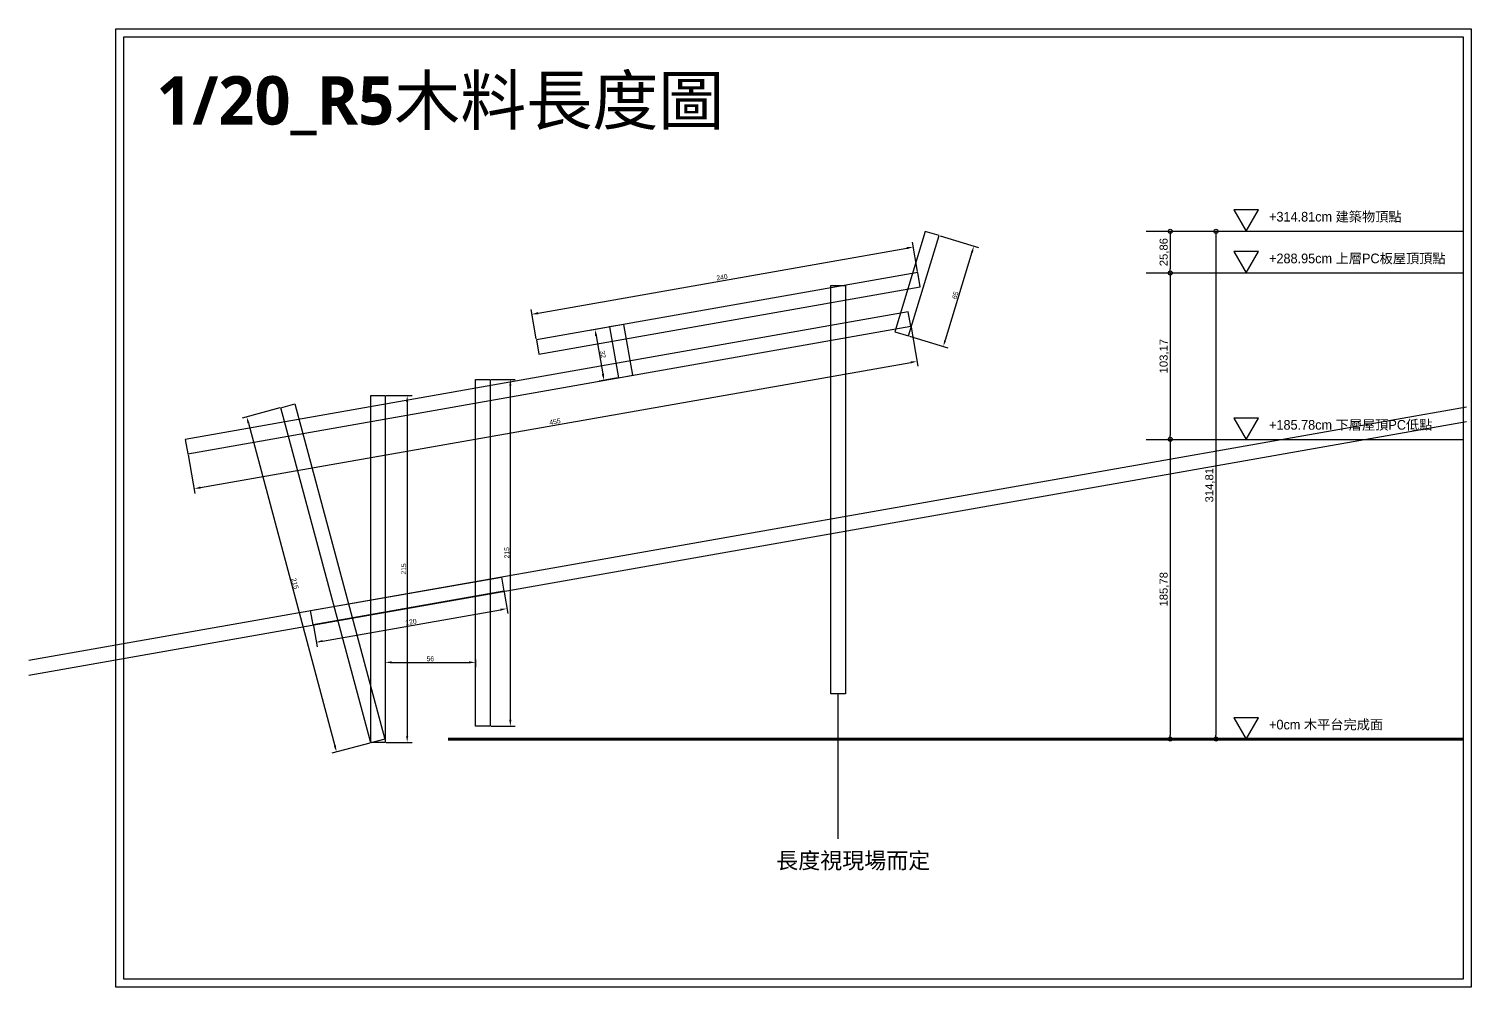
# Model space of a CAD drawing. Header units: millimetres. Extents: x -2666 to 6286, y -11880 to 4849.
# Drawn here: x 3957 to 4851, y -7678 to -7084 of the extents above; entities that cross this region are included whole.
import ezdxf

# ---------------------------------------------------------------- set-up
doc = ezdxf.new("R2010")
doc.units = ezdxf.units.MM
for name, color, linetype in [('0-rib1', 6, 'Continuous'), ('dim', 244, 'Continuous'), ('木平台完成面', 3, 'Continuous')]:
    doc.layers.add(name, color=color, linetype=linetype)
doc.layers.add('default', color=11, linetype='Continuous', plot=False)
doc.styles.get("Standard").update_dxf_attribs({"font": 'arial.ttf'})
doc.dimstyles.new('ISO-25', dxfattribs={"dimtxt": 5, "dimasz": 2.5, "dimexe": 3, "dimexo": 0.625, "dimtad": 1, "dimtxsty": 'Standard', "dimblk": 'ORIGIN', "dimcen": 2.5, "dimadec": 0, "dimazin": 0, "dimtfac": 1, "dimtmove": 1, "dimatfit": 1, "dimldrblk": 'ORIGIN', "dimfxl": 0, "dimarcsym": 0})
doc.dimstyles.new('短柱', dxfattribs={"dimtxt": 3, "dimasz": 4, "dimexe": 3, "dimexo": 0.625, "dimtad": 1, "dimtxsty": 'Standard', "dimcen": 2.5, "dimadec": 0, "dimazin": 0, "dimtfac": 1, "dimtmove": 1, "dimatfit": 1, "dimldrblk": 'ORIGIN', "dimfxl": 0, "dimarcsym": 0})

# ---------------------------------------------------------------- blocks, each defined once
blk = doc.blocks.new('_Origin')
at = {"color": 0, "linetype": 'ByBlock', "lineweight": -2}
blk.add_line((0, 0), (-1, 0), dxfattribs=at)
blk.add_circle((0, 0), 0.5, dxfattribs=at)
blk = doc.blocks.new('*D503')
at = {"layer": 'Defpoints', "color": 0}
for p in [(4649.15, -7209.02), (4649.15, -7234.88), (4664.15, -7234.88)]:
    blk.add_point(p, dxfattribs=at)
at = {"layer": 'dim', "color": 0, "lineweight": -2}
for p, q in [((4649.77, -7209.02), (4667.15, -7209.02)), ((4664.15, -7211.52), (4664.15, -7232.38)), ((4649.77, -7234.88), (4667.15, -7234.88))]:
    blk.add_line(p, q, dxfattribs=at)
at = {"layer": 'dim', "color": 0, "lineweight": -2, "xscale": 2.5, "yscale": 2.5, "zscale": 2.5}
for p, rotation in [((4664.15, -7209.02), 90), ((4664.15, -7234.88), 270)]:
    blk.add_blockref('_Origin', p, dxfattribs=dict(at, rotation=rotation))
at = {"layer": 'dim', "color": 0, "insert": (4660.52, -7221.95), "char_height": 5, "attachment_point": 5, "rotation": 90}
blk.add_mtext('25,86', dxfattribs=at)
blk = doc.blocks.new('*D504')
at = {"layer": 'Defpoints', "color": 0}
for p in [(4649.15, -7234.88), (4649.15, -7338.05), (4664.15, -7338.05)]:
    blk.add_point(p, dxfattribs=at)
at = {"layer": 'dim', "color": 0, "lineweight": -2}
for p, q in [((4649.77, -7234.88), (4667.15, -7234.88)), ((4664.15, -7237.38), (4664.15, -7335.55)), ((4649.77, -7338.05), (4667.15, -7338.05))]:
    blk.add_line(p, q, dxfattribs=at)
at = {"layer": 'dim', "color": 0, "lineweight": -2, "xscale": 2.5, "yscale": 2.5, "zscale": 2.5}
for p, rotation in [((4664.15, -7234.88), 90), ((4664.15, -7338.05), 270)]:
    blk.add_blockref('_Origin', p, dxfattribs=dict(at, rotation=rotation))
at = {"layer": 'dim', "color": 0, "insert": (4660.52, -7286.46), "char_height": 5, "attachment_point": 5, "rotation": 90}
blk.add_mtext('103,17', dxfattribs=at)
blk = doc.blocks.new('*D505')
at = {"layer": 'Defpoints', "color": 0}
for p in [(4649.15, -7338.05), (4649.15, -7523.83), (4664.15, -7523.83)]:
    blk.add_point(p, dxfattribs=at)
at = {"layer": 'dim', "color": 0, "lineweight": -2}
for p, q in [((4649.77, -7338.05), (4667.15, -7338.05)), ((4664.15, -7340.55), (4664.15, -7521.33)), ((4649.77, -7523.83), (4667.15, -7523.83))]:
    blk.add_line(p, q, dxfattribs=at)
at = {"layer": 'dim', "color": 0, "lineweight": -2, "xscale": 2.5, "yscale": 2.5, "zscale": 2.5}
for p, rotation in [((4664.15, -7338.05), 90), ((4664.15, -7523.83), 270)]:
    blk.add_blockref('_Origin', p, dxfattribs=dict(at, rotation=rotation))
at = {"layer": 'dim', "color": 0, "insert": (4660.52, -7430.94), "char_height": 5, "attachment_point": 5, "rotation": 90}
blk.add_mtext('185,78', dxfattribs=at)
blk = doc.blocks.new('*D502')
at = {"layer": 'Defpoints', "color": 0}
for p in [(4649.15, -7209.02), (4649.77, -7523.83), (4692.47, -7523.83)]:
    blk.add_point(p, dxfattribs=at)
at = {"layer": 'dim', "color": 0, "lineweight": -2}
for p, q in [((4649.77, -7209.02), (4695.47, -7209.02)), ((4692.47, -7211.52), (4692.47, -7521.33)), ((4650.4, -7523.83), (4695.47, -7523.83))]:
    blk.add_line(p, q, dxfattribs=at)
at = {"layer": 'dim', "color": 0, "lineweight": -2, "xscale": 2.5, "yscale": 2.5, "zscale": 2.5}
for p, rotation in [((4692.47, -7209.02), 90), ((4692.47, -7523.83), 270)]:
    blk.add_blockref('_Origin', p, dxfattribs=dict(at, rotation=rotation))
at = {"layer": 'dim', "color": 0, "insert": (4688.84, -7366.43), "char_height": 5, "attachment_point": 5, "rotation": 90}
blk.add_mtext('314,81', dxfattribs=at)
blk = doc.blocks.new('*D510')
at = {"layer": 'Defpoints', "color": 0}
for p in [(4520.89, -7211.7), (4502, -7273.89), (4523.54, -7280.44)]:
    blk.add_point(p, dxfattribs=at)
at = {"layer": 'dim', "color": 0, "lineweight": -2}
for p, q in [((4521.49, -7211.88), (4545.31, -7219.12)), ((4541.27, -7222.07), (4524.7, -7276.61)), ((4502.59, -7274.08), (4526.41, -7281.31))]:
    blk.add_line(p, q, dxfattribs=at)
at = {"layer": 'dim', "color": 0}
for points in [[(4540.64, -7221.88), (4541.91, -7222.27), (4542.44, -7218.25)], [(4524.07, -7276.42), (4525.34, -7276.81), (4523.54, -7280.44)]]:
    blk.add_solid(points, dxfattribs=at)
at = {"layer": 'dim', "color": 0, "insert": (4530.93, -7248.72), "char_height": 3, "attachment_point": 5, "rotation": 73.1}
blk.add_mtext('65', dxfattribs=at)
blk = doc.blocks.new('*D511')
at = {"layer": 'Defpoints', "color": 0}
for p in [(4504.89, -7218.78), (4507.69, -7234.65), (4271.33, -7276.33)]:
    blk.add_point(p, dxfattribs=at)
at = {"layer": 'dim', "color": 0, "lineweight": -2}
for p, q in [((4272.47, -7259.76), (4500.95, -7219.48)), ((4507.58, -7234.04), (4504.37, -7215.83)), ((4271.22, -7275.71), (4268.01, -7257.5))]:
    blk.add_line(p, q, dxfattribs=at)
at = {"layer": 'dim', "color": 0}
for points in [[(4500.83, -7218.82), (4501.06, -7220.13), (4504.89, -7218.78)], [(4272.36, -7259.11), (4272.59, -7260.42), (4268.53, -7260.46)]]:
    blk.add_solid(points, dxfattribs=at)
at = {"layer": 'dim', "color": 0, "insert": (4386.34, -7237.49), "char_height": 3, "attachment_point": 5, "rotation": 10}
blk.add_mtext('240', dxfattribs=at)
blk = doc.blocks.new('*D512')
at = {"layer": 'Defpoints', "color": 0}
for p in [(4503.39, -7267.9), (4507.23, -7289.63), (4055.31, -7346.91)]:
    blk.add_point(p, dxfattribs=at)
at = {"layer": 'dim', "color": 0, "lineweight": -2}
for p, q in [((4503.5, -7268.52), (4507.75, -7292.59)), ((4063.08, -7367.95), (4503.29, -7290.33)), ((4055.42, -7347.53), (4059.66, -7371.6))]:
    blk.add_line(p, q, dxfattribs=at)
at = {"layer": 'dim', "color": 0}
for points in [[(4503.17, -7289.67), (4503.4, -7290.98), (4507.23, -7289.63)], [(4062.96, -7367.29), (4063.19, -7368.6), (4059.14, -7368.64)]]:
    blk.add_solid(points, dxfattribs=at)
at = {"layer": 'dim', "color": 0, "insert": (4282.81, -7327.02), "char_height": 3, "attachment_point": 5, "rotation": 10}
blk.add_mtext('455', dxfattribs=at)
blk = doc.blocks.new('*D513')
at = {"layer": 'Defpoints', "color": 0}
for p in [(4113.01, -7318.42), (4168.65, -7526.09), (4147.44, -7531.77)]:
    blk.add_point(p, dxfattribs=at)
at = {"layer": 'dim', "color": 0, "lineweight": -2}
for p, q in [((4112.4, -7318.58), (4088.9, -7324.88)), ((4092.83, -7327.96), (4146.41, -7527.91)), ((4168.05, -7526.25), (4144.55, -7532.55))]:
    blk.add_line(p, q, dxfattribs=at)
at = {"layer": 'dim', "color": 0}
for points in [[(4093.48, -7327.79), (4092.19, -7328.14), (4091.8, -7324.1)], [(4147.05, -7527.74), (4145.76, -7528.08), (4147.44, -7531.77)]]:
    blk.add_solid(points, dxfattribs=at)
at = {"layer": 'dim', "color": 0, "insert": (4121.7, -7427.38), "char_height": 3, "attachment_point": 5, "rotation": 285}
blk.add_mtext('215', dxfattribs=at)
blk = doc.blocks.new('*D514')
at = {"layer": 'Defpoints', "color": 0}
for p in [(4177.62, -7310.83), (4177.62, -7525.83), (4191.24, -7525.83)]:
    blk.add_point(p, dxfattribs=at)
at = {"layer": 'dim', "color": 0, "lineweight": -2}
for p, q in [((4178.25, -7310.83), (4194.24, -7310.83)), ((4191.24, -7314.83), (4191.24, -7521.83)), ((4178.25, -7525.83), (4194.24, -7525.83))]:
    blk.add_line(p, q, dxfattribs=at)
at = {"layer": 'dim', "color": 0}
for points in [[(4190.57, -7314.83), (4191.9, -7314.83), (4191.24, -7310.83)], [(4190.57, -7521.83), (4191.9, -7521.83), (4191.24, -7525.83)]]:
    blk.add_solid(points, dxfattribs=at)
at = {"layer": 'dim', "color": 0, "insert": (4189.08, -7418.33), "char_height": 3, "attachment_point": 5, "rotation": 90}
blk.add_mtext('215', dxfattribs=at)
blk = doc.blocks.new('*D515')
at = {"layer": 'Defpoints', "color": 0}
for p in [(4242.62, -7300.83), (4242.62, -7515.83), (4255.17, -7515.83)]:
    blk.add_point(p, dxfattribs=at)
at = {"layer": 'dim', "color": 0, "lineweight": -2}
for p, q in [((4243.25, -7300.83), (4258.17, -7300.83)), ((4255.17, -7304.83), (4255.17, -7511.83)), ((4243.25, -7515.83), (4258.17, -7515.83))]:
    blk.add_line(p, q, dxfattribs=at)
at = {"layer": 'dim', "color": 0}
for points in [[(4254.51, -7304.83), (4255.84, -7304.83), (4255.17, -7300.83)], [(4254.51, -7511.83), (4255.84, -7511.83), (4255.17, -7515.83)]]:
    blk.add_solid(points, dxfattribs=at)
at = {"layer": 'dim', "color": 0, "insert": (4253.02, -7408.33), "char_height": 3, "attachment_point": 5, "rotation": 90}
blk.add_mtext('215', dxfattribs=at)
blk = doc.blocks.new('*D516')
at = {"layer": 'Defpoints', "color": 0}
for p in [(4316.63, -7268.34), (4313.2, -7301.44), (4322.19, -7299.85)]:
    blk.add_point(p, dxfattribs=at)
at = {"layer": 'dim', "color": 0, "lineweight": -2}
for p, q in [((4316.02, -7268.45), (4304.69, -7270.45)), ((4308.34, -7273.86), (4312.51, -7297.5)), ((4321.57, -7299.96), (4310.25, -7301.96))]:
    blk.add_line(p, q, dxfattribs=at)
at = {"layer": 'dim', "color": 0}
for points in [[(4309, -7273.75), (4307.68, -7273.98), (4307.65, -7269.93)], [(4313.16, -7297.38), (4311.85, -7297.62), (4313.2, -7301.44)]]:
    blk.add_solid(points, dxfattribs=at)
at = {"layer": 'dim', "color": 0, "insert": (4312.55, -7285.31), "char_height": 3, "attachment_point": 5, "rotation": 280}
blk.add_mtext('32', dxfattribs=at)
blk = doc.blocks.new('*D548')
at = {"layer": 'Defpoints', "color": 0}
for p in [(4251.16, -7432.2), (4253.05, -7442.91), (4132.98, -7453.04)]:
    blk.add_point(p, dxfattribs=at)
at = {"layer": 'dim', "color": 0, "lineweight": -2}
for p, q in [((4251.27, -7432.81), (4253.57, -7445.87)), ((4138.81, -7463.06), (4249.11, -7443.61)), ((4133.09, -7453.65), (4135.39, -7466.71))]:
    blk.add_line(p, q, dxfattribs=at)
at = {"layer": 'dim', "color": 0}
for points in [[(4248.99, -7442.95), (4249.22, -7444.26), (4253.05, -7442.91)], [(4138.69, -7462.4), (4138.93, -7463.71), (4134.87, -7463.75)]]:
    blk.add_solid(points, dxfattribs=at)
at = {"layer": 'dim', "color": 0, "insert": (4193.58, -7451.21), "char_height": 3, "attachment_point": 5, "rotation": 10}
blk.add_mtext('120', dxfattribs=at)
blk = doc.blocks.new('*D549')
at = {"layer": 'Defpoints', "color": 0}
for p in [(4177.62, -7473.78), (4233.62, -7473.78), (4233.62, -7476.24)]:
    blk.add_point(p, dxfattribs=at)
at = {"layer": 'dim', "color": 0, "lineweight": -2}
for p, q in [((4177.62, -7474.4), (4177.62, -7479.24)), ((4181.62, -7476.24), (4229.62, -7476.24)), ((4233.62, -7474.4), (4233.62, -7479.24))]:
    blk.add_line(p, q, dxfattribs=at)
at = {"layer": 'dim', "color": 0}
for points in [[(4181.62, -7475.58), (4181.62, -7476.91), (4177.62, -7476.24)], [(4229.62, -7475.58), (4229.62, -7476.91), (4233.62, -7476.24)]]:
    blk.add_solid(points, dxfattribs=at)
at = {"layer": 'dim', "color": 0, "insert": (4205.62, -7474.09), "char_height": 3, "attachment_point": 5}
blk.add_mtext('56', dxfattribs=at)

msp = doc.modelspace()

# ---------------------------------------------------------------- linework, layer by layer
at = {"layer": '0-rib1'}
for points in [[(4493.384, -7271.277), (4501.995, -7273.894), (4520.891, -7211.701), (4512.28, -7209.084)], [(4271.332, -7276.328), (4272.895, -7285.192), (4509.249, -7243.516), (4507.686, -7234.653)], [(4453.82, -7495.829), (4453.82, -7242.59), (4462.82, -7242.59), (4462.82, -7495.829)], [(4053.744, -7338.05), (4055.307, -7346.913), (4503.395, -7267.903), (4501.832, -7259.04)], [(4325.497, -7266.778), (4316.633, -7268.34), (4322.19, -7299.854), (4331.053, -7298.291)], [(4233.62, -7515.829), (4233.62, -7300.829), (4242.62, -7300.829), (4242.62, -7515.829)], [(4168.62, -7525.833), (4168.62, -7310.833), (4177.62, -7310.833), (4177.62, -7525.833)], [(4168.654, -7526.091), (4113.008, -7318.417), (4121.701, -7316.088), (4177.348, -7523.762)]]:
    msp.add_lwpolyline(points, close=True, dxfattribs=at)
msp.add_lwpolyline([(4132.981, -7453.037), (4131.419, -7444.174), (4249.596, -7423.336), (4251.158, -7432.199), (4132.981, -7453.037)], dxfattribs=at)
at = {"layer": 'default'}
for p, q in [((3956.761, -7474.971), (4847.761, -7317.863)), ((3956.761, -7484.11), (4847.761, -7327.002))]:
    msp.add_line(p, q, dxfattribs=at)
for points in [[(4010.66, -7083.565), (4850.66, -7083.565), (4850.66, -7677.565), (4010.66, -7677.565)], [(4015.66, -7088.565), (4845.66, -7088.565), (4845.66, -7672.565), (4015.66, -7672.565)]]:
    msp.add_lwpolyline(points, close=True, dxfattribs=at)
at = {"layer": 'dim'}
msp.add_line((4458.32, -7585.699), (4458.32, -7495.829), dxfattribs=at)
for points in [[(4649.149, -7209.021), (4845.66, -7209.021)], [(4649.149, -7234.88), (4845.66, -7234.88)], [(4649.149, -7338.05), (4845.66, -7338.05)]]:
    msp.add_lwpolyline(points, dxfattribs=at)
at = {"layer": '木平台完成面'}
for points in [[(4711.125, -7209.021), (4718.766, -7195.787), (4703.484, -7195.787)], [(4711.125, -7234.88), (4718.766, -7221.646), (4703.484, -7221.646)], [(4711.125, -7338.05), (4718.766, -7324.815), (4703.484, -7324.815)], [(4711.125, -7523.829), (4718.766, -7510.594), (4703.484, -7510.594)]]:
    msp.add_lwpolyline(points, close=True, dxfattribs=at)
at = {"layer": '木平台完成面', "const_width": 2}
msp.add_lwpolyline([(4845.66, -7523.829), (4216.559, -7523.829)], dxfattribs=at)

# ---------------------------------------------------------------- texts
at = {"layer": 'dim', "attachment_point": 1}
for s, width, heights, insert, char_height in [('{\\fMicrosoft JhengHei|b1|i0|c136|p34;1/20_R5木料長度圖}', 430.53379, [0], (4035.804, -7112.91), 30), ('{\\fPMingLiU|b0|i0|c136|p18;長度視現場而定}', 131.92841, [29.066], (4419.947, -7594.076), 10)]:
    msp.add_mtext_dynamic_manual_height_columns(s, width=width, gutter_width=12.5, heights=heights, dxfattribs=dict(at, insert=insert, char_height=char_height))
at = {"layer": '木平台完成面', "char_height": 6, "attachment_point": 1}
for s, insert in [('{\\fPMingLiU|b0|i0|c136|p18;+314.81cm 建築物頂點}', (4725.411, -7197.007)), ('{\\fPMingLiU|b0|i0|c136|p18;+288.95cm 上層PC板屋頂頂點}', (4725.411, -7222.865)), ('{\\fPMingLiU|b0|i0|c136|p18;+185.78cm 下層屋頂PC低點}', (4725.411, -7326.035)), ('{\\fPMingLiU|b0|i0|c136|p18;+0cm 木平台完成面}', (4725.411, -7511.814))]:
    msp.add_mtext_dynamic_manual_height_columns(s, width=202.4063, gutter_width=12.5, heights=[0], dxfattribs=dict(at, insert=insert))

# ---------------------------------------------------------------- dimensions: what is measured, and where the dimension line sits
at = {"layer": 'dim'}
for p1, p2, distance, picture, middle in [((4520.891, -7211.701), (4501.995, -7273.894), 22.519, '*D510', (4530.926, -7248.717)), ((4271.332, -7276.328), (4507.686, -7234.653), 16.117, '*D511', (4386.336, -7237.494)), ((4055.307, -7346.913), (4503.395, -7267.903), -22.064, '*D512', (4282.809, -7327.019)), ((4316.633, -7268.34), (4322.19, -7299.854), -9.126, '*D516', (4312.549, -7285.307)), ((4242.62, -7300.829), (4242.62, -7515.829), 12.553, '*D515', (4253.017, -7408.329)), ((4177.62, -7310.833), (4177.62, -7525.833), 13.617, '*D514', (4189.08, -7418.333)), ((4113.008, -7318.417), (4168.654, -7526.091), -21.958, '*D513', (4121.704, -7427.379)), ((4132.981, -7453.037), (4251.158, -7432.199), -10.879, '*D548', (4193.584, -7451.208)), ((4177.62, -7473.776), (4233.62, -7473.776), -2.466, '*D549', (4205.62, -7474.085))]:
    dim = msp.add_aligned_dim(p1=p1, p2=p2, distance=distance, dimstyle='短柱', dxfattribs=at)
    dim.commit()
    dim.dimension.update_dxf_attribs({"geometry": picture, "text_midpoint": middle})
for base, p1, p2, picture, middle in [((4664.149, -7234.88), (4649.149, -7209.021), (4649.149, -7234.88), '*D503', (4660.519, -7221.951)), ((4692.469, -7523.829), (4649.149, -7209.021), (4649.774, -7523.829), '*D502', (4688.839, -7366.425)), ((4664.149, -7338.05), (4649.149, -7234.88), (4649.149, -7338.05), '*D504', (4660.519, -7286.465)), ((4664.149, -7523.829), (4649.149, -7338.05), (4649.149, -7523.829), '*D505', (4660.519, -7430.939))]:
    dim = msp.add_linear_dim(base=base, p1=p1, p2=p2, angle=90, dimstyle='ISO-25', dxfattribs=at)
    dim.commit()
    dim.dimension.update_dxf_attribs({"geometry": picture, "text_midpoint": middle})

doc.saveas('drawing.dxf')
